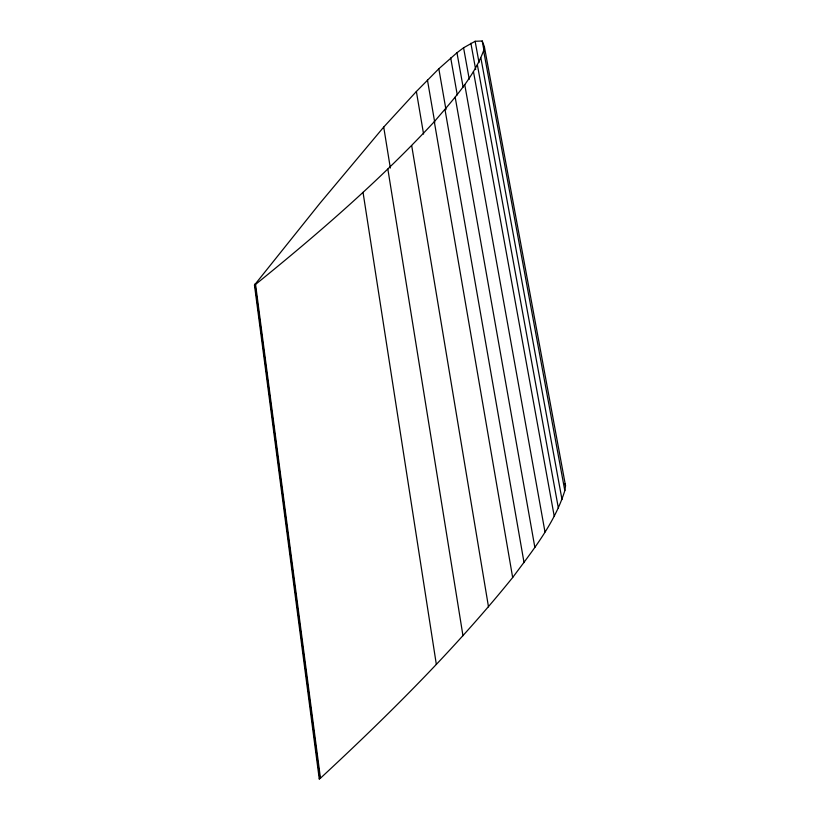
<?xml version="1.0" encoding="UTF-8"?>
<svg xmlns="http://www.w3.org/2000/svg" width="820" height="820" viewBox="0 0 820 820"><rect width="100%" height="100%" fill="white"/><g stroke="black" fill="none" stroke-linecap="round" stroke-linejoin="round"><path stroke-width="1.23" d="M564.816 490.657L565.534 485.799L484.364 46.648L482.221 41L475.128 41.287L463.577 47.775L456.965 52.746L438.823 68.777L416.375 91.502L383.719 127.069L319.964 203.237L254.466 285.073L319.267 779L320.456 778.19C388.372 715.183 454.362 649.655 512.664 577.516C532.703 550.486 554.709 523.252 564.816 490.657L483.615 50.645L484.364 46.648M254.466 285.073L255.563 284.417C318.191 233.7 379.383 180.789 434.303 121.688C452.886 99.804 473.468 77.982 483.615 50.645M319.267 779L319.779 777.668L254.948 283.997M564.713 483.523L565.534 485.799M482.221 41L484.077 51.035M480.879 57.943L562.007 499.564M475.128 41.287L479.034 62.607M477.383 64.852L558.348 507.98M470.885 43.214L475.682 69.587M473.447 71.545L554.217 516.149M463.577 47.775L469.255 79.243M464.714 84.521L544.992 532.006M456.965 52.746L463.126 87.166M450.713 57.943L457.273 94.915M455.161 97.139L534.865 547.442M438.823 68.777L445.967 109.654M444.983 109.511L524.041 562.592M427.445 79.991L434.733 122.344M434.303 121.688L512.664 577.516M416.375 91.502L423.581 134.08M411.681 145.601L488.494 606.872M383.719 127.069L390.34 168.049M387.85 169.063L462.962 635.726M363.034 192.341L436.332 664.384M255.563 284.417L320.456 778.19"/></g></svg>
